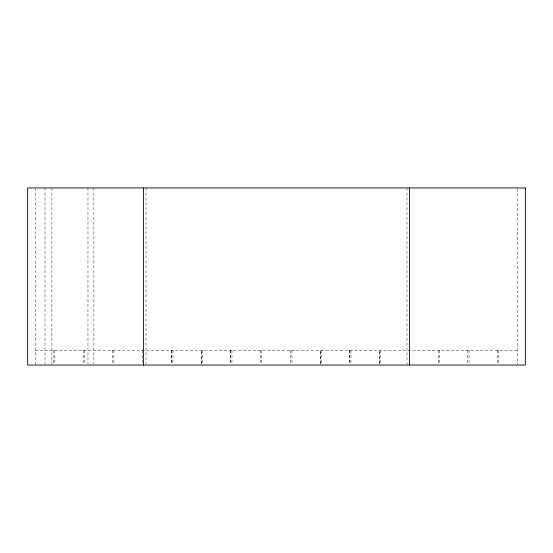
<?xml version="1.0" encoding="UTF-8"?>
<svg xmlns="http://www.w3.org/2000/svg" width="553" height="553" viewBox="0 0 553 553"><rect width="100%" height="100%" fill="white"/><g stroke="black" fill="none" stroke-linecap="round" stroke-linejoin="round"><path stroke-width="0.41" stroke-dasharray="2.77 2.07" d="M35.192 350.291L517.808 350.291M517.808 188.815L517.808 364.227M498.55 350.291L498.55 364.227M497.285 350.291L497.285 364.227M469.034 350.291L469.034 364.227M467.769 350.291L467.769 364.227M439.517 350.291L439.517 364.227M438.252 350.291L438.252 364.227M406.98 187.951L406.98 364.227M380.485 350.291L380.485 364.227M350.968 350.291L350.968 364.227M349.752 350.291L349.752 364.227M349.703 350.291L349.703 364.227M321.452 350.291L321.452 364.227M291.936 350.291L291.936 364.227M290.719 350.291L290.671 364.227M261.493 350.291L261.493 364.227M260.228 350.291L260.228 364.227M231.977 350.291L231.977 364.227M230.767 350.291L230.767 364.227M230.712 350.291L230.712 364.227M202.46 350.291L202.46 364.227M172.944 350.291L172.944 364.227M171.734 350.291L171.734 364.227M171.679 350.291L171.679 364.227M146.02 187.951L146.02 364.227M142.162 350.291L142.162 364.227M113.911 350.291L113.911 364.227M112.646 350.291L112.646 364.227M93.899 187.951L93.899 364.227M87.968 187.951L87.968 364.227M84.395 350.291L84.395 364.227M83.13 350.291L83.13 364.227M54.878 350.291L54.878 364.227M53.613 350.291L53.613 364.227M51.899 187.951L51.899 364.227M44.987 187.951L44.987 364.227M35.192 187.951L35.192 364.227M379.268 364.227L379.268 350.291L379.22 364.227M320.235 364.227L320.235 350.291L320.187 364.227M201.251 364.227L201.251 350.291L201.195 364.227"/><path stroke-width="0.83" d="M409.434 187.951L409.434 365.049M143.566 187.951L143.566 365.049M525.35 187.951L27.65 187.951L27.65 365.049L525.35 365.049L525.35 187.951"/></g></svg>
